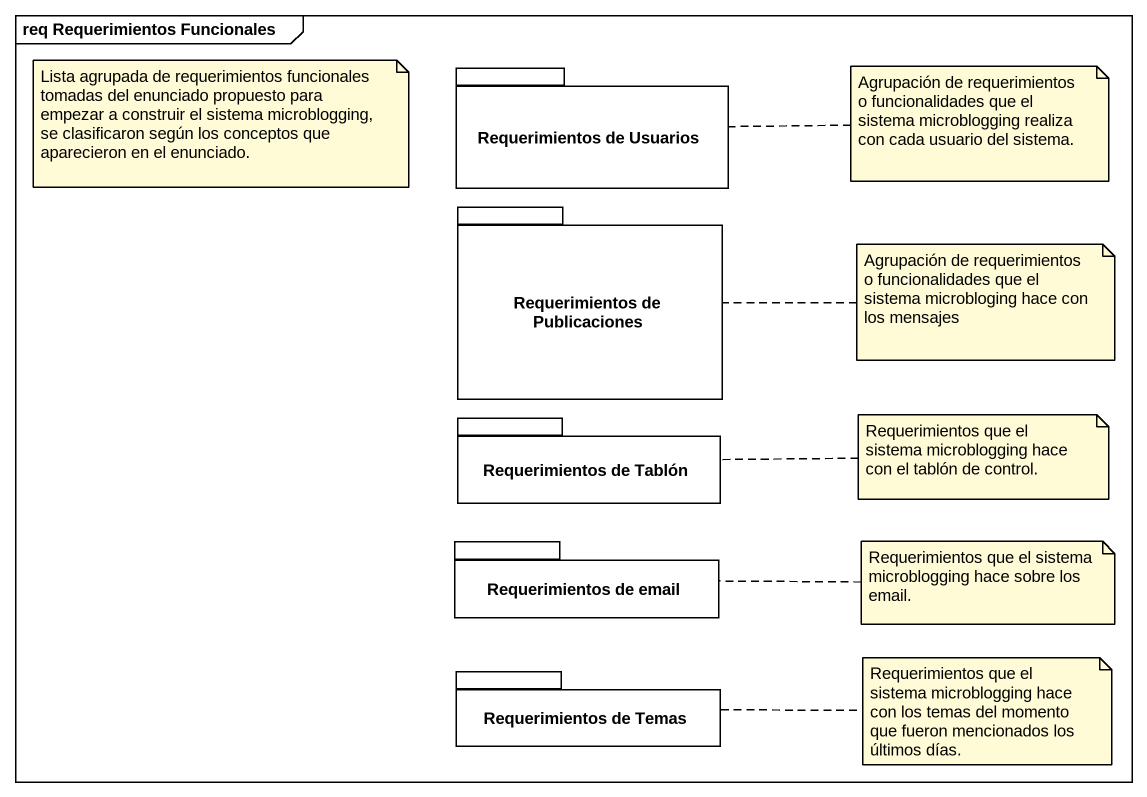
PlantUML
@startuml
mainframe req Requerimientos Funcionales
package "Requerimientos de Usuarios" as Requerimientos_de_Usuarios {
}
package "Requerimientos de Publicaciones" as Requerimientos_de {
}
package "Requerimientos de Tablón" as Requerimientos_de_Tablón {
}
package "Requerimientos de email" as Requerimientos_de_email {
}
package "Requerimientos de Temas" as Requerimientos_de_Temas {
}
note as N1
  Lista agrupada de requerimientos funcionales tomadas del enunciado propuesto para empezar a construir el sistema microblogging, se clasificaron según los conceptos que aparecieron en el enunciado.
end note
note right of Requerimientos_de_Usuarios : Agrupación de requerimientos o funcionalidades que el sistema microblogging realiza con cada usuario del sistema.
note right of Requerimientos_de : Agrupación de requerimientos o funcionalidades que el sistema microbloging hace con los mensajes
note right of Requerimientos_de_Tablón : Requerimientos que el sistema microblogging hace con el tablón de control.
note right of Requerimientos_de_email : Requerimientos que el sistema microblogging hace sobre los email.
note right of Requerimientos_de_Temas : Requerimientos que el sistema microblogging hace con los temas del momento que fueron mencionados los últimos días.
@enduml
